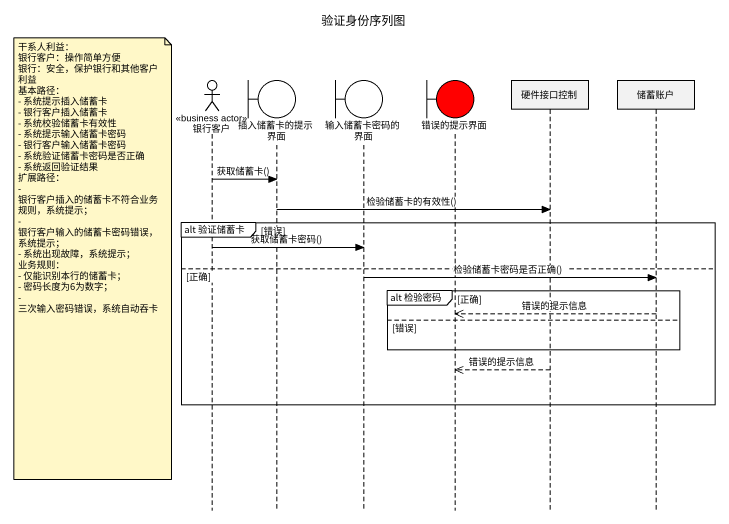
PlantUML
@startuml
title 验证身份序列图
hide footbox
actor 银行客户 <<business actor>>
boundary 插入储蓄卡的提示界面
boundary 输入储蓄卡密码的界面
boundary 错误的提示界面 #FF0000
participant 硬件接口控制
participant 储蓄账户

银行客户 -> 插入储蓄卡的提示界面 : 获取储蓄卡()
插入储蓄卡的提示界面 -> 硬件接口控制 : 检验储蓄卡的有效性()
group alt 验证储蓄卡 [错误]
  银行客户 -> 输入储蓄卡密码的界面 : 获取储蓄卡密码()
  note left of 银行客户
    干系人利益：
    银行客户：操作简单方便
    银行：安全，保护银行和其他客户利益
    基本路径：
    - 系统提示插入储蓄卡
    - 银行客户插入储蓄卡
    - 系统校验储蓄卡有效性
    - 系统提示输入储蓄卡密码
    - 银行客户输入储蓄卡密码
    - 系统验证储蓄卡密码是否正确
    - 系统返回验证结果
    扩展路径：
    - 银行客户插入的储蓄卡不符合业务规则，系统提示；
    - 银行客户输入的储蓄卡密码错误，系统提示；
    - 系统出现故障，系统提示；
    业务规则：
    - 仅能识别本行的储蓄卡；
    - 密码长度为6为数字；
    - 三次输入密码错误，系统自动吞卡
  end note
else 正确
  输入储蓄卡密码的界面 -> 储蓄账户 : 检验储蓄卡密码是否正确()
  group alt 检验密码 [正确]
    储蓄账户 -->> 错误的提示界面 : 错误的提示信息
  else 错误
  end
  硬件接口控制 -->> 错误的提示界面 : 错误的提示信息
end
@enduml
